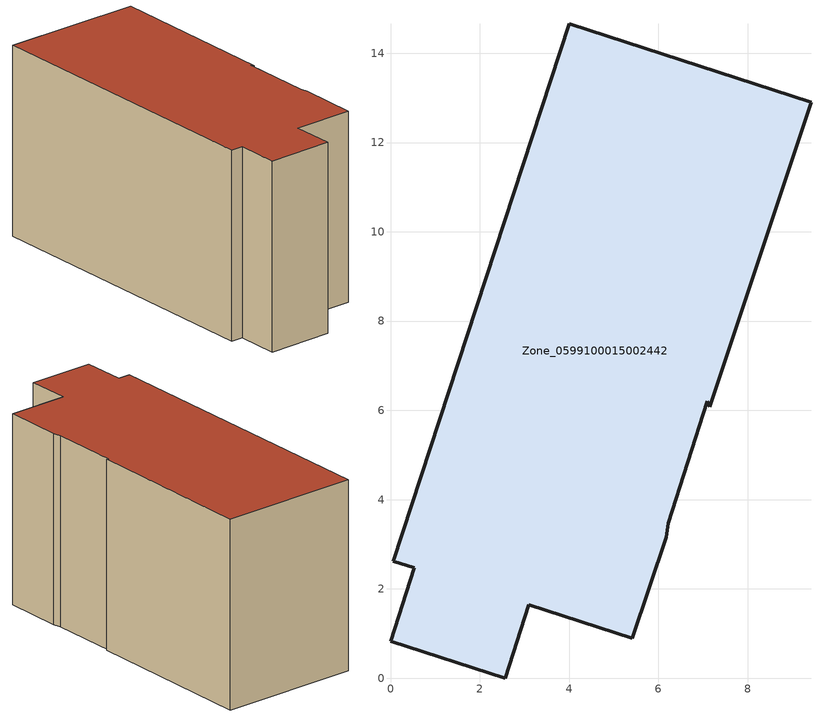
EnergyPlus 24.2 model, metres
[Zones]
Zone_0599100015002442
 floor ground (C_G): 0.06,2.62 4,14.66 9.42,12.9 7.15,6.08 7.1,6.2 6.22,3.47 6.17,3.15 5.42,0.89 3.1,1.64 2.57,0 0,0.83 0.53,2.47 z0.79
 wall outside (C_F): 2.57,0 3.1,1.64 5.42,0.89 6.17,3.15 6.22,3.47 7.1,6.2 7.15,6.08 9.42,12.9 4,14.66 0.06,2.62 0.53,2.47 0,0.83 2.57,0 z0.79:8.49
 roof outside (C_R): 5.42,0.89 6.17,3.15 6.22,3.47 7.1,6.2 7.15,6.08 9.42,12.9 4,14.66 0.06,2.62 0.53,2.47 0,0.83 2.57,0 3.1,1.64 z8.49
[BUILDING]
Pand.0599100015002442: North Axis=0; Terrain=City; Loads Convergence Tolerance Value=0.04; Temperature Convergence Tolerance Value=0.4; Solar Distribution=FullExterior; Maximum Number of Warmup Days=25; Minimum Number of Warmup Days=1
[Site:Location]
Rotterdam.The.Hague.AP_ZH_NLD Design_Conditions: Latitude=51.96; Longitude=4.45; Time Zone=1; Elevation=-4.5
[SITE:GROUNDTEMPERATURE:BUILDINGSURFACE]
18, 18, 18, 18, 18, 18, 18, 18, 18, 18, 18, 18
[MATERIAL] Thermal Absorptance=0.9; Solar Absorptance=0.7; Visible Absorptance=0.7
Name | Roughness | Thickness | Conductivity | Density | Specific Heat
G.TC.1965-1974 | MediumSmooth | 0.15 | 0.882353 | 540 | 1210
F.TC.1965-1974 | Rough | 0.3 | 0.697674 | 1920 | 840
R.TC.1965-1974 | MediumRough | 0.2 | 0.232558 | 1500 | 1000
[CONSTRUCTION]
C_G: G.TC.1965-1974
C_F: F.TC.1965-1974
C_R: R.TC.1965-1974
[ZONE]
Zone_0599100015002442: Type=1; Multiplier=1; Ceiling Height=Autocalculate; Volume=Autocalculate; Floor Area=autocalculate; Part of Total Floor Area=Yes
[ZONEINFILTRATION:DESIGNFLOWRATE]
Infil_Zone_0599100015002442: Zone or ZoneList or Space or SpaceList=Zone_0599100015002442; Schedule=AlwaysOn; Design Flow Rate Calculation Method=Flow/Area; Flow Rate per Floor Area=0.003; Constant Term Coefficient=1; Temperature Term Coefficient=0; Velocity Term Coefficient=0; Velocity Squared Term Coefficient=0
[HVACTEMPLATE:ZONE:IDEALLOADSAIRSYSTEM]
Zone_0599100015002442: Maximum Heating Supply Air Temperature=50; Minimum Cooling Supply Air Temperature=13; Maximum Heating Supply Air Humidity Ratio=0.0156; Minimum Cooling Supply Air Humidity Ratio=0.0077; Heating Limit=NoLimit; Cooling Limit=NoLimit; Dehumidification Control Type=ConstantSensibleHeatRatio; Cooling Sensible Heat Ratio=0.7; Dehumidification Setpoint=60; Humidification Control Type=None; Humidification Setpoint=30; Outdoor Air Method=None; Outdoor Air Flow Rate per Person=0.00944; Outdoor Air Flow Rate per Zone Floor Area=0; Outdoor Air Flow Rate per Zone=0; Demand Controlled Ventilation Type=None; Outdoor Air Economizer Type=NoEconomizer; Heat Recovery Type=None; Sensible Heat Recovery Effectiveness=0.7; Latent Heat Recovery Effectiveness=0.65
[ZONECONTROL:THERMOSTAT]
ThermostatControl_Zone_0599100015002442: Zone or ZoneList=Zone_0599100015002442; Control Type Schedule=DualSetpointControlType; Control 1=Thermostat_Zone_0599100015002442; Temperature Difference Between Cutout And Setpoint=0
[THERMOSTATSETPOINT:DUALSETPOINT]
Thermostat_Zone_0599100015002442: Heating Setpoint Temperature Schedule=HeatingSetpoint_Zone_0599100015002442; Cooling Setpoint Temperature Schedule=CoolingSetpoint_Zone_0599100015002442
[SCHEDULE:COMPACT]
HeatingSetpoint_Zone_0599100015002442: Through: 12/31, For: AllDays, Until: 24:00, 21
CoolingSetpoint_Zone_0599100015002442: Through: 12/31, For: AllDays, Until: 24:00, 24
DualSetpointControlType: Through: 12/31, For: AllDays, Until: 24:00, 4
AlwaysOn: Through: 12/31, For: AllDays, Until: 24:00, 1
